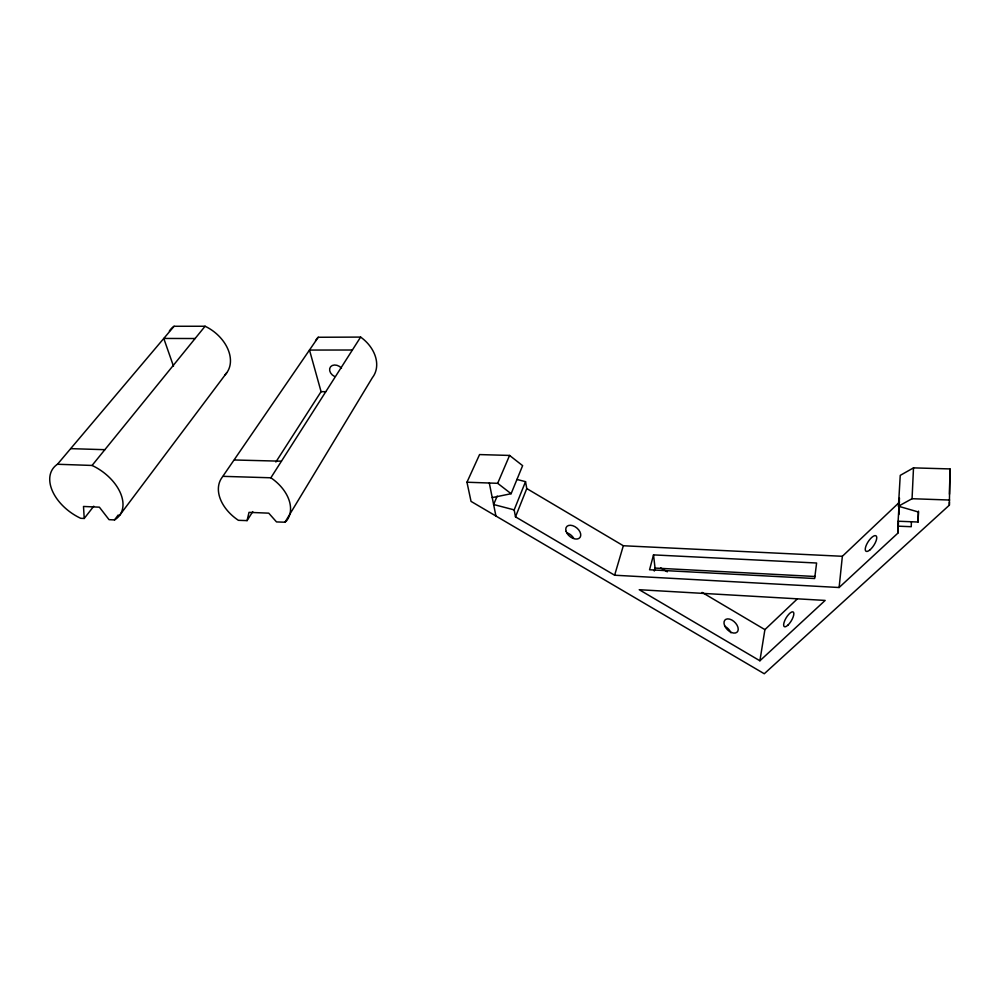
<?xml version="1.0" encoding="UTF-8"?>
<svg xmlns="http://www.w3.org/2000/svg" width="1000" height="1000" viewBox="0 0 1000 1000"><rect width="100%" height="100%" fill="white"/><g stroke="black" fill="none" stroke-linecap="round" stroke-linejoin="round"><path stroke-width="1.5" d="M492.238 497.6L511.112 493.713L522.625 465.65L509.575 455.438L479.562 454.575L466.962 482.225L471.037 501.388L764.275 673.75L949.35 505.163L949.4 502.05M949.488 494.25L950 468.925L913.5 467.875L900.238 475.375L898.438 506.213L918.4 512L918.062 522.025L898.112 521.225L899.463 497.975M949.35 505.163L950 468.925M516.925 479.438L525.525 481.662L514.175 509.888L515.5 516.85L614.625 575.225L839.112 587.513L897.85 533.175L898.112 521.225M911.4 521.75L911.25 526.712L898 526.163M918.062 522.025L918.5 511.125M898.438 506.213L912.062 498.713L913.5 467.875M897.85 533.175L898.475 522.288M898.925 514.5L899.463 505.163M839.112 587.513L842.362 556.287L899.638 502.05M759.9 660.775L825.15 600.425L639.225 589.712L759.9 660.775L764.9 629.625L797.362 598.888M318.25 337.262L221.95 477.612A38.913 26.662 30.9 0 0 238.388 520.312L247.062 520.612L249.013 512.35L268.75 513.162L276.512 521.925L285 522.212L286.388 521.025A38.913 26.662 30.9 0 0 270.863 477.788L360.625 337.088L318.25 337.262L316.988 338.5A33.938 25.925 33 0 0 315.55 340.8M654.262 571.05L655.05 568.075L653.525 554.888L816.6 563.013L814.65 578.525L649.55 569.763L653.525 554.888M614.625 575.225L623.325 545.75L526.775 488.562L525.525 481.662M515.5 516.85L526.775 488.562M497.175 496.1L493.612 504.513L514.175 509.888M466.962 482.225L497.675 483.312L509.575 455.438M285 522.212L372.388 377.65A33.938 25.925 33 0 0 360.625 337.088M247.062 520.612L252.763 511.625M275.875 462L321.075 391.662L309.5 350.062L352.375 350.012M119.588 515.388L226.65 372.887M224.925 374.888A35.475 25.375 36.9 0 0 205.075 326.25L174.075 326.275L57.462 464.263A40.725 25.838 34.4 0 0 80.738 518.312L84.225 518.475L83.5 506.463L99.388 507.175L109.038 519.663L114.513 519.925L118.238 514.975M84.225 518.475L93.763 506.213M57.462 464.263L92.062 465.45L205.075 326.25M195.113 338.525L163.787 338.45L173.487 366.2M321.075 391.662L325.75 391.712M234.462 459.988L281.438 461.2M70.65 448.65L104.85 449.688M223.275 476.35L270.863 477.788M912.062 498.713L949.613 500.037M623.325 545.75L842.362 556.287M655.05 568.075L815.362 576.512M660.65 567.875L667.337 571.825M702.087 592.413L764.9 629.625M497.675 483.312L511.112 493.713M489.3 483.013L495.925 516.013M725.2 626.512A8.537 5.275 45 0 1 730.925 632.775M567.163 532.9A8.537 5.525 39.3 0 1 573.725 538.3M92.062 465.45A40.725 25.838 34.4 0 1 120.65 493.525A40.725 25.838 34.4 0 1 114.513 519.925M169.363 331.037A35.475 25.375 36.9 0 1 174.075 326.275M334.562 376.45A7.375 5.575 32.7 0 1 330.588 366.75A7.375 5.575 32.7 0 1 341.475 368.137M566.1 531.362A8.588 5.513 39.3 0 0 578.787 538.513A8.588 5.513 39.3 0 0 574.888 526.625A8.588 5.513 39.3 0 0 566.1 531.362M869.85 549.975A9.213 3.375 -57 0 0 876.45 536.287A9.213 3.375 -57 0 0 866.663 544.362A9.213 3.375 -57 0 0 869.85 549.975M724.625 625.675A8.588 5.263 44.9 0 0 736.912 632.3A8.588 5.263 44.9 0 0 731.787 619.987A8.588 5.263 44.9 0 0 724.625 625.675M787.9 625.163A8.588 2.975 -58.9 0 0 793.525 612.312A8.588 2.975 -58.9 0 0 784.788 620.487A8.588 2.975 -58.9 0 0 787.9 625.163"/></g></svg>
